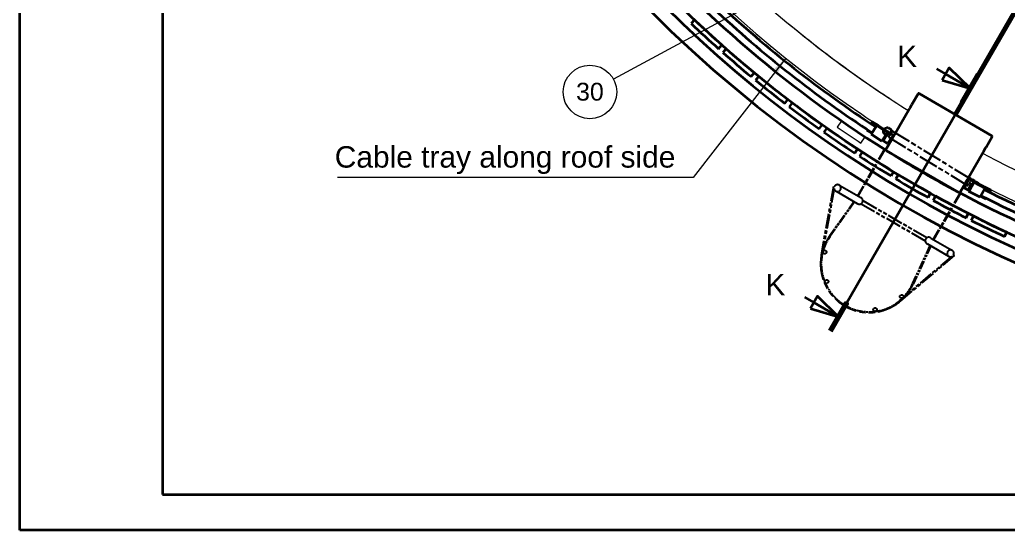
# Model space of a CAD drawing. Header units: millimetres. Extents: x 0 to 42050, y 0 to 29700.
# Drawn here: x 0 to 6929, y 0 to 3577 of the extents above; entities that cross this region are included whole.
import ezdxf

# ---------------------------------------------------------------- set-up
doc = ezdxf.new("R2010")
doc.units = ezdxf.units.MM
doc.header["$LTSCALE"] = 50
doc.linetypes.add('CHAIN', pattern=[0.3543, 0.2362, -0.0295, 0.0591, -0.0295])
doc.linetypes.add('DOUBLE_DASH_CHAIN', pattern=[1.2403, 0.6614, -0.0827, 0.1654, -0.0827, 0.1654, -0.0827])
doc.layers.get('0').update_dxf_attribs({"lineweight": 18})
for name, color, linetype, lineweight in [('Border', 7, 'Continuous', 35), ('Reference', 7, 'DOUBLE_DASH_CHAIN', 25), ('Section Line', 7, 'CHAIN', 35), ('Symbol', 7, 'Continuous', 18), ('Visible', 7, 'Continuous', 35)]:
    doc.layers.add(name, color=color, linetype=linetype, lineweight=lineweight)
doc.layers.add('P_Cable Ducts (CD)', color=30, linetype='Continuous', lineweight=18, true_color=0xff7f00)
doc.styles.add('Note Text', font='arial.ttf')
doc.styles.add('Title', font='arial.ttf')
doc.dimstyles.new('Default - Method 2a$7', dxfattribs={"dimscale": 50, "dimtxt": 3, "dimasz": 2.5, "dimexe": 3, "dimexo": 0.5, "dimgap": 0.7, "dimtad": 0, "dimtoh": 1, "dimdec": 1, "dimrnd": 1e-08, "dimtxsty": 'Title', "dimcen": 0.09, "dimdle": 10, "dimclrd": 256, "dimclre": 256, "dimclrt": 7, "dimazin": 2, "dimtfac": 0.833333, "dimtdec": 1, "dimtmove": 0, "dimatfit": 3, "dimfxl": 1, "dimtolj": 1, "dimlwd": -1, "dimlwe": -1, "dimarcsym": 0})

# ---------------------------------------------------------------- blocks, each defined once
blk = doc.blocks.new('Borders Bigadan Border')
at = {"layer": 'Border'}
for p, q in [((0, 0), (0, 594)), ((20, 589), (20, 5)), ((20, 5), (836, 5)), ((841, 0), (0, 0))]:
    blk.add_line(p, q, dxfattribs=at)
blk = doc.blocks.new('2dTransSection10')
at = {"layer": 'Section Line', "linetype": 'CHAIN', "ltscale": 20.854797}
blk.add_line((113.65, 27.93), (134.42, 63.9), dxfattribs=at)
at = {"layer": 'Section Line', "linetype": 'Continuous'}
for p, q in [((128.51, 64.66), (129.81, 63.91)), ((130.31, 64.78), (129.31, 63.05)), ((129.81, 63.91), (133.27, 61.91)), ((133.27, 61.91), (130.31, 64.78)), ((129.31, 63.05), (133.27, 61.91)), ((110.03, 32.67), (111.33, 31.92)), ((111.83, 32.79), (110.83, 31.05)), ((111.33, 31.92), (114.8, 29.92)), ((114.8, 29.92), (111.83, 32.79)), ((110.83, 31.05), (114.8, 29.92))]:
    blk.add_line(p, q, dxfattribs=at)
at = {"layer": 'Section Line', "linetype": 'Continuous', "lineweight": 70}
for p, q in [((132.12, 59.93), (134.42, 63.9)), ((113.65, 27.93), (115.95, 31.91))]:
    blk.add_line(p, q, dxfattribs=at)
at = {"layer": 'Section Line', "linetype": 'Continuous', "flags": 128}
for points in [[(129.31, 63.05), (133.27, 61.91), (130.31, 64.78), (129.31, 63.05)], [(110.83, 31.05), (114.8, 29.92), (111.83, 32.79), (110.83, 31.05)]]:
    blk.add_lwpolyline(points, dxfattribs=at)
at = {"layer": 'Section Line'}
for points in [[(129.31, 63.05), (133.27, 61.91), (130.31, 64.78), (129.31, 63.05)], [(110.83, 31.05), (114.8, 29.92), (111.83, 32.79), (110.83, 31.05)]]:
    blk.add_solid(points, dxfattribs=at)
at = {"layer": 'Section Line', "char_height": 3, "attachment_point": 7, "style": 'Title'}
for insert in [(123, 64.91), (104.53, 32.92)]:
    blk.add_mtext('K', dxfattribs=dict(at, insert=insert))
blk = doc.blocks.new('Balloon42')
at = {"layer": 'Symbol'}
for p, q in [((103.89, 74.32), (101.45, 73.58)), ((101.45, 73.58), (101.93, 72.7)), ((101.69, 73.14), (103.89, 74.32)), ((101.93, 72.7), (103.89, 74.32)), ((101.69, 73.14), (83.22, 63.19))]:
    blk.add_line(p, q, dxfattribs=at)
at = {"layer": 'Symbol', "flags": 128}
blk.add_lwpolyline([(101.93, 72.7), (103.89, 74.32), (101.45, 73.58), (101.93, 72.7)], dxfattribs=at)
at = {"layer": 'Symbol'}
blk.add_circle((79.93, 61.42), 3.75, dxfattribs=at)
blk.add_solid([(101.93, 72.7), (103.89, 74.32), (101.45, 73.58), (101.93, 72.7)], dxfattribs=at)
at = {"layer": 'Symbol', "insert": (79.93, 61.44), "char_height": 2.5, "attachment_point": 5, "style": 'Note Text'}
blk.add_mtext('30', dxfattribs=at)

msp = doc.modelspace()

# ---------------------------------------------------------------- linework, layer by layer
at = {"layer": 'P_Cable Ducts (CD)'}
for p, q in [((5760.34, 2867.81), (5730.7, 2823.87)), ((5896.51, 2712.03), (5926.15, 2755.97))]:
    msp.add_line(p, q, dxfattribs=at)
for radius, start, end in [(8150, 235.296967, 236.703033), (8203, 235.301509, 236.698491)]:
    msp.add_arc((10400.33, 9568.04), radius, start, end, dxfattribs=at)
for centre, major_axis, ratio, start_param, end_param in [((10398.12, 9576.21), (-7760.56, -2090.4), 0.9999162, 0.8223296, 2.4412936), ((10392.99, 9569.22), (1274.5, 7926.4), 0.9999988, 2.1759087, 2.7074558), ((10398.12, 9576.21), (-7567.45, -2038.39), 0.9999162, 0.8233045, 2.4133827), ((10392.99, 9569.22), (1242.75, 7728.95), 0.9999988, 2.544602, 2.7074568), ((10393.07, 9569.21), (1242.66, 7728.43), 0.9999988, 2.6080261, 2.7074189), ((10398.12, 9576.21), (-7567.45, -2038.39), 0.9999162, 0.7141135, 0.7467244), ((10397.95, 9576.87), (-7567.34, -2038.36), 0.9999162, 0.7141514, 0.7282839), ((10398.12, 9576.21), (-7760.56, -2090.4), 0.9999162, 0.7141145, 0.7476559)]:
    msp.add_ellipse(centre, major_axis=major_axis, ratio=ratio, start_param=start_param, end_param=end_param, dxfattribs=at)
at = {"layer": 'Reference', "ltscale": 0.29193}
for p, q in [((6092.49, 2755.11), (6116.5, 2794.35)), ((6646.95, 2415.88), (6670.96, 2455.12))]:
    msp.add_line(p, q, dxfattribs=at)
at = {"layer": 'Reference', "ltscale": 4.101016}
for p, q in [((6670.29, 2457.87), (6119.25, 2795.02)), ((6093.16, 2752.36), (6644.2, 2415.22))]:
    msp.add_line(p, q, dxfattribs=at)
at = {"layer": 'Reference', "ltscale": 2.386927}
for p, q in [((5873.59, 2343.5), (6061.59, 2669.13)), ((5877.05, 2341.5), (6065.05, 2667.13)), ((6403.6, 2037.5), (6591.6, 2363.13)), ((6407.06, 2035.5), (6595.06, 2361.13))]:
    msp.add_line(p, q, dxfattribs=at)
at = {"layer": 'Reference', "ltscale": 0.025294}
for p, q in [((6061.59, 2669.13), (6065.05, 2667.13)), ((6591.6, 2363.13), (6595.06, 2361.13))]:
    msp.add_line(p, q, dxfattribs=at)
at = {"layer": 'Reference', "ltscale": 0.031642}
for p, q in [((6650.32, 2470.09), (6652.93, 2474.35)), ((6723.18, 2425.51), (6725.79, 2429.77))]:
    msp.add_line(p, q, dxfattribs=at)
at = {"layer": 'Reference', "ltscale": 0.478651}
msp.add_line((6652.93, 2474.35), (6717.26, 2434.99), dxfattribs=at)
at = {"layer": 'Reference', "ltscale": 0.012597}
msp.add_line((6670.96, 2455.12), (6672, 2456.82), dxfattribs=at)
at = {"layer": 'Reference', "ltscale": 0.317324}
msp.add_line((6672, 2456.82), (6714.65, 2430.73), dxfattribs=at)
at = {"layer": 'Reference', "ltscale": 0.099622}
for p, q in [((6723.18, 2425.51), (6714.65, 2430.73)), ((6717.26, 2434.99), (6725.79, 2429.77))]:
    msp.add_line(p, q, dxfattribs=at)
at = {"layer": 'Reference', "ltscale": 3.134645}
for p, q in [((5618.77, 1926.22), (5706.79, 2412.09)), ((6549.86, 1925.35), (6173.09, 1606.18))]:
    msp.add_line(p, q, dxfattribs=at)
at = {"layer": 'Reference', "ltscale": 3.020381}
for p, q in [((5708.51, 2393.49), (5623.69, 1925.33)), ((6169.86, 1610), (6532.89, 1917.53))]:
    msp.add_line(p, q, dxfattribs=at)
at = {"layer": 'Reference', "ltscale": 0.033622}
for p, q in [((5706.79, 2412.09), (5711.39, 2409.43)), ((6545.26, 1928), (6549.86, 1925.35))]:
    msp.add_line(p, q, dxfattribs=at)
at = {"layer": 'Reference', "ltscale": 0.276905}
for p, q in [((5720.18, 2376.65), (5723.47, 2374.75)), ((5747.47, 2416.32), (5744.18, 2418.22)), ((5870.55, 2289.83), (5873.84, 2287.93)), ((5897.84, 2329.5), (5894.55, 2331.4)), ((6386.1, 2047.61), (6382.81, 2049.5)), ((6358.81, 2007.93), (6362.1, 2006.04)), ((6536.47, 1960.79), (6533.18, 1962.69)), ((6509.18, 1921.12), (6512.47, 1919.22))]:
    msp.add_line(p, q, dxfattribs=at)
at = {"layer": 'Reference', "ltscale": 7.885467}
for p, q in [((5723.47, 2374.75), (5870.55, 2289.83)), ((5747.47, 2416.32), (5894.55, 2331.4)), ((6386.1, 2047.61), (6533.18, 1962.69)), ((6362.1, 2006.04), (6509.18, 1921.12))]:
    msp.add_line(p, q, dxfattribs=at)
at = {"layer": 'Reference', "ltscale": 1.878136}
for p, q in [((5675.81, 2062.1), (5846.78, 2303.56)), ((6385.87, 1992.31), (6262.25, 1723.52))]:
    msp.add_line(p, q, dxfattribs=at)
at = {"layer": 'Reference', "ltscale": 1.88108}
for p, q in [((5851.13, 2301.05), (5679.89, 2059.21)), ((6257.7, 1725.61), (6381.52, 1994.82))]:
    msp.add_line(p, q, dxfattribs=at)
at = {"layer": 'Reference', "ltscale": 3.294914}
for p, q in [((5897.33, 2287.65), (6346.82, 2028.14)), ((5909.83, 2309.3), (6359.32, 2049.79))]:
    msp.add_line(p, q, dxfattribs=at)
at = {"layer": 'Reference', "ltscale": 1.176615}
msp.add_circle((6081.68, 2793.97), 29.5, dxfattribs=at)
at = {"layer": 'Reference', "ltscale": 0.977172}
msp.add_circle((6081.68, 2793.97), 24.5, dxfattribs=at)
at = {"layer": 'Reference', "ltscale": 0.498508}
for centre in [(5641.81, 1949.08), (5655.37, 1742.2), (5792.08, 1586.32), (6181.37, 1637.57), (5995.42, 1545.87)]:
    msp.add_circle(centre, 12.5, dxfattribs=at)
at = {"layer": 'Reference', "ltscale": 0.024152}
for centre, start, end in [((6118.21, 2793.31), 58.540089, 148.540089), ((6094.2, 2754.07), 148.540089, 238.540089), ((6669.25, 2456.16), 328.540089, 58.540089), ((6645.24, 2416.92), 238.540089, 328.540089)]:
    msp.add_arc(centre, 2, start, end, dxfattribs=at)
at = {"layer": 'Reference', "ltscale": 0.852287}
for centre, start, end in [((5732.18, 2397.43), 189.46263, 150), ((6524.47, 1940), 330, 290.53737)]:
    msp.add_arc(centre, 24, start, end, dxfattribs=at)
at = {"layer": 'Reference', "ltscale": 0.478564}
for centre, start, end in [((5885.84, 2308.72), 240, 60), ((6370.81, 2028.72), 60, 240)]:
    msp.add_arc(centre, 24, start, end, dxfattribs=at)
at = {"layer": 'Reference', "ltscale": 0.900641}
for start, end in [(144.7, 168.964378), (311.035622, 335.3)]:
    msp.add_arc((5953.33, 1865.61), 335.03, start, end, dxfattribs=at)
at = {"layer": 'Reference', "ltscale": 0.571217}
for start, end in [(144.7, 159.863968), (320.136032, 335.3)]:
    msp.add_arc((5953.33, 1865.61), 340.03, start, end, dxfattribs=at)
at = {"layer": 'Reference', "ltscale": 5.352142}
msp.add_arc((5953.33, 1865.61), 340.03, 168.970038, 311.029962, dxfattribs=at)
at = {"layer": 'Reference', "ltscale": 5.294311}
msp.add_arc((5953.33, 1865.61), 340, 169.731315, 310.268685, dxfattribs=at)
at = {"layer": 'Reference', "ltscale": 1.216228}
for start, end in [(169.731315, 202.5), (277.5, 310.268685)]:
    msp.add_arc((5953.33, 1865.61), 335, start, end, dxfattribs=at)
at = {"layer": 'Reference', "ltscale": 1.391848}
for start, end in [(202.5, 240), (240, 277.5)]:
    msp.add_arc((5953.33, 1865.61), 335, start, end, dxfattribs=at)
at = {"layer": 'Visible'}
for p, q in [((6550.92, 2916.67), (10177.48, 9198.06)), ((10191.34, 9190.06), (6564.77, 2908.67)), ((4729.86, 3575.69), (4705.74, 3550.32)), ((4898.04, 3374.01), (4921.22, 3400.23)), ((4951.19, 3373.74), (4928.01, 3347.51)), ((5126.58, 3178.3), (5148.79, 3205.35)), ((5179.7, 3179.96), (5157.49, 3152.91)), ((6253.81, 2984.06), (6296.4, 3057.84)), ((6814.19, 2764.67), (6303.23, 3059.67)), ((5362.07, 2991.02), (5383.29, 3018.85)), ((5415.1, 2994.61), (5393.88, 2966.77)), ((6250.52, 2978.36), (6253.81, 2984.06)), ((6131.35, 2771.95), (6236.44, 2953.99)), ((6243.02, 2965.38), (6236.44, 2953.99)), ((6243.02, 2965.38), (6250.52, 2978.36)), ((5604.21, 2812.41), (5624.41, 2841)), ((5974.94, 2862.77), (5965.79, 2848.58)), ((5974.94, 2862.77), (6014.44, 2837.31)), ((5657.08, 2817.92), (5636.89, 2789.33)), ((5939.62, 2807.98), (5937.01, 2803.94)), ((5937.01, 2803.94), (5971.47, 2781.72)), ((6007.53, 2835.82), (5967.98, 2774.46)), ((6043.63, 2725.7), (5967.98, 2774.46)), ((5971.47, 2781.72), (5972.31, 2781.18)), ((6007.53, 2835.82), (6083.18, 2787.06)), ((6011.73, 2833.11), (6014.44, 2837.31)), ((6014.25, 2831.48), (6015.34, 2833.16)), ((6022.01, 2832.43), (6014.44, 2837.31)), ((6020.38, 2829.91), (6015.34, 2833.16)), ((6020.38, 2829.91), (6072.49, 2796.32)), ((6023.28, 2834.41), (6022.01, 2832.43)), ((6074.12, 2798.84), (6022.01, 2832.43)), ((6083.18, 2787.06), (6043.63, 2725.7)), ((6080.65, 2774.18), (6054.73, 2733.42)), ((6072.49, 2796.32), (6077.54, 2793.07)), ((6074.12, 2798.84), (6075.42, 2800.86)), ((6074.12, 2798.84), (6081.68, 2793.97)), ((6076.45, 2791.39), (6077.54, 2793.07)), ((6078.97, 2789.77), (6081.68, 2793.97)), ((6121.19, 2768.51), (6081.68, 2793.97)), ((6131.35, 2771.95), (6124.77, 2760.56)), ((6047.96, 2732.42), (6048.8, 2731.88)), ((6083.26, 2709.67), (6048.8, 2731.88)), ((6071.39, 2668.1), (6113.98, 2741.88)), ((6121.19, 2768.51), (6083.26, 2709.67)), ((6113.98, 2741.88), (6117.27, 2747.58)), ((6117.27, 2747.58), (6124.77, 2760.56)), ((6773.42, 2684.06), (6816.02, 2757.84)), ((5852.68, 2642.71), (5871.82, 2672.02)), ((5905.31, 2650.14), (5886.17, 2620.84)), ((6584.17, 2366.27), (6073.22, 2661.27)), ((6650.96, 2471.95), (6756.06, 2653.99)), ((6762.64, 2665.38), (6756.06, 2653.99)), ((6762.64, 2665.38), (6770.13, 2678.36)), ((6770.13, 2678.36), (6773.42, 2684.06)), ((6107.14, 2482.15), (6125.21, 2512.13)), ((6318.4, 2513.94), (6320.9, 2518.27)), ((6334.76, 2510.27), (6332.26, 2505.94)), ((6159.47, 2491.48), (6141.41, 2461.51)), ((6591, 2368.1), (6633.6, 2441.88)), ((6651.32, 2462.43), (6619.33, 2400.17)), ((6633.6, 2441.88), (6636.89, 2447.58)), ((6636.89, 2447.58), (6644.38, 2460.56)), ((6650.96, 2471.95), (6644.38, 2460.56)), ((6672.09, 2432.47), (6649.72, 2389.66)), ((6651.32, 2462.43), (6693.13, 2440.95)), ((6686.4, 2438.79), (6653.03, 2373.86)), ((6686.4, 2438.79), (6766.45, 2397.66)), ((6690.84, 2436.5), (6693.13, 2440.95)), ((6701.13, 2436.84), (6693.13, 2440.95)), ((6693.51, 2435.13), (6694.42, 2436.91)), ((6699.76, 2434.17), (6694.42, 2436.91)), ((6699.76, 2434.17), (6754.91, 2405.83)), ((6702.5, 2439.51), (6701.13, 2436.84)), ((6756.28, 2408.5), (6701.13, 2436.84)), ((6702.5, 2439.51), (6702.5, 2439.51)), ((6367.27, 2330.93), (6384.24, 2361.55)), ((6619.33, 2400.17), (6655.8, 2381.43)), ((6733.08, 2332.73), (6653.03, 2373.86)), ((6655.8, 2381.43), (6656.69, 2380.97)), ((6766.45, 2397.66), (6733.08, 2332.73)), ((6754.91, 2405.83), (6760.24, 2403.09)), ((6756.28, 2408.5), (6757.65, 2411.17)), ((6756.28, 2408.5), (6764.28, 2404.39)), ((6757.67, 2411.21), (6757.65, 2411.17)), ((6759.33, 2401.31), (6760.24, 2403.09)), ((6762, 2399.94), (6764.28, 2404.39)), ((6806.09, 2382.91), (6764.28, 2404.39)), ((6806.09, 2382.91), (6798.37, 2367.89)), ((6419.22, 2342.16), (6402.26, 2311.55)), ((6736.74, 2339.84), (6737.63, 2339.38)), ((6774.09, 2320.65), (6737.63, 2339.38)), ((6776.3, 2324.93), (6774.09, 2320.65)), ((6632.72, 2189.26), (6648.56, 2220.47)), ((6684.23, 2202.37), (6668.39, 2171.16)), ((6903.13, 2057.32), (6917.83, 2089.09))]:
    msp.add_line(p, q, dxfattribs=at)
msp.add_circle((10400.33, 9568.04), 8250, dxfattribs=at)
for centre, radius, start, end in [((10400.33, 9568.04), 8420, 189.63897, 187.108321), ((10400.33, 9568.04), 8326.9, 263.582685, 174.288022), ((10400.33, 9568.04), 8326.9, 188.371651, 261.92634), ((10400.33, 9568.04), 8150, 220.056241, 237.919426), ((10400.33, 9568.04), 8050.85, 226.857891, 236.875922), ((10400.33, 9568.04), 8099.15, 226.855981, 236.877832), ((10400.33, 9568.04), 8285, 226.580347, 228.384648), ((10400.33, 9568.04), 8250, 226.580934, 228.384061), ((10400.33, 9568.04), 8285, 228.661272, 230.465573), ((10400.33, 9568.04), 8250, 228.661859, 230.464986), ((10400.33, 9568.04), 8285, 230.742197, 232.546497), ((10400.33, 9568.04), 8250, 230.742784, 232.545911), ((6300.73, 3055.34), 5, 60, 150), ((10400.33, 9568.04), 8250, 232.823709, 234.626835), ((10400.33, 9568.04), 8285, 232.823122, 234.627422), ((10400.33, 9568.04), 8285, 234.904047, 236.708347), ((10400.33, 9568.04), 8250, 234.904633, 236.70776), ((10400.33, 9568.04), 8050.85, 237.516432, 237.550952), ((10400.33, 9568.04), 8099.15, 237.514522, 237.550952), ((6811.69, 2760.34), 5, 330, 60), ((10400.33, 9568.04), 8250, 236.985558, 238.788685), ((6075.72, 2665.6), 5, 150, 240), ((10400.33, 9568.04), 8150, 237.992126, 239.943759), ((10400.33, 9568.04), 8285, 236.984972, 238.789272), ((10400.33, 9568.04), 8150, 239.943759, 240.056241), ((10400.33, 9568.04), 8150, 240.056241, 242.007874), ((10400.33, 9568.04), 8285, 239.065896, 240.870197), ((10400.33, 9568.04), 8250, 239.066483, 240.86961), ((10400.33, 9568.04), 8050.85, 242.41357, 242.483568), ((6586.67, 2370.6), 5, 240, 330), ((10400.33, 9568.04), 8150, 242.095945, 259.943759), ((10400.33, 9568.04), 8099.15, 242.41357, 242.485478), ((10400.33, 9568.04), 8050.85, 243.124078, 255.802614), ((10400.33, 9568.04), 8285, 241.146821, 242.951122), ((10400.33, 9568.04), 8250, 241.147408, 242.950535), ((10400.33, 9568.04), 8099.15, 243.122168, 255.804524), ((10400.33, 9568.04), 8285, 243.227746, 245.032047), ((10400.33, 9568.04), 8250, 243.228333, 245.03146)]:
    msp.add_arc(centre, radius, start, end, dxfattribs=at)

# ---------------------------------------------------------------- block references
at = {"xscale": 50, "yscale": 50, "zscale": 50}
msp.add_blockref('Borders Bigadan Border', (0, 0), dxfattribs=at)
at = {"layer": 'Section Line', "xscale": 50, "yscale": 50, "zscale": 50}
msp.add_blockref('2dTransSection10', (0, 0), dxfattribs=at)
at = {"layer": 'Symbol', "xscale": 50, "yscale": 50, "zscale": 50}
msp.add_blockref('Balloon42', (0, 0), dxfattribs=at)

# ---------------------------------------------------------------- texts
at = {"layer": 'Symbol', "color": 7, "insert": (4595.47, 2495.68), "char_height": 150, "width": 2387.3096, "attachment_point": 9, "style": 'Title'}
msp.add_mtext('\\fArial|b0|i0;Cable tray along roof side', dxfattribs=at)

# ---------------------------------------------------------------- leaders
at = {"layer": 'Symbol', "annotation_type": 0, "has_hookline": 1, "hookline_direction": 1, "text_width": 2368.79}
msp.add_leader([(5368.87, 3307.4), (4720.47, 2470.68), (4595.47, 2470.68)], dimstyle='Default - Method 2a$7', override={"dimgap": 0, "dimtad": 1}, dxfattribs=at)

doc.saveas('drawing.dxf')
